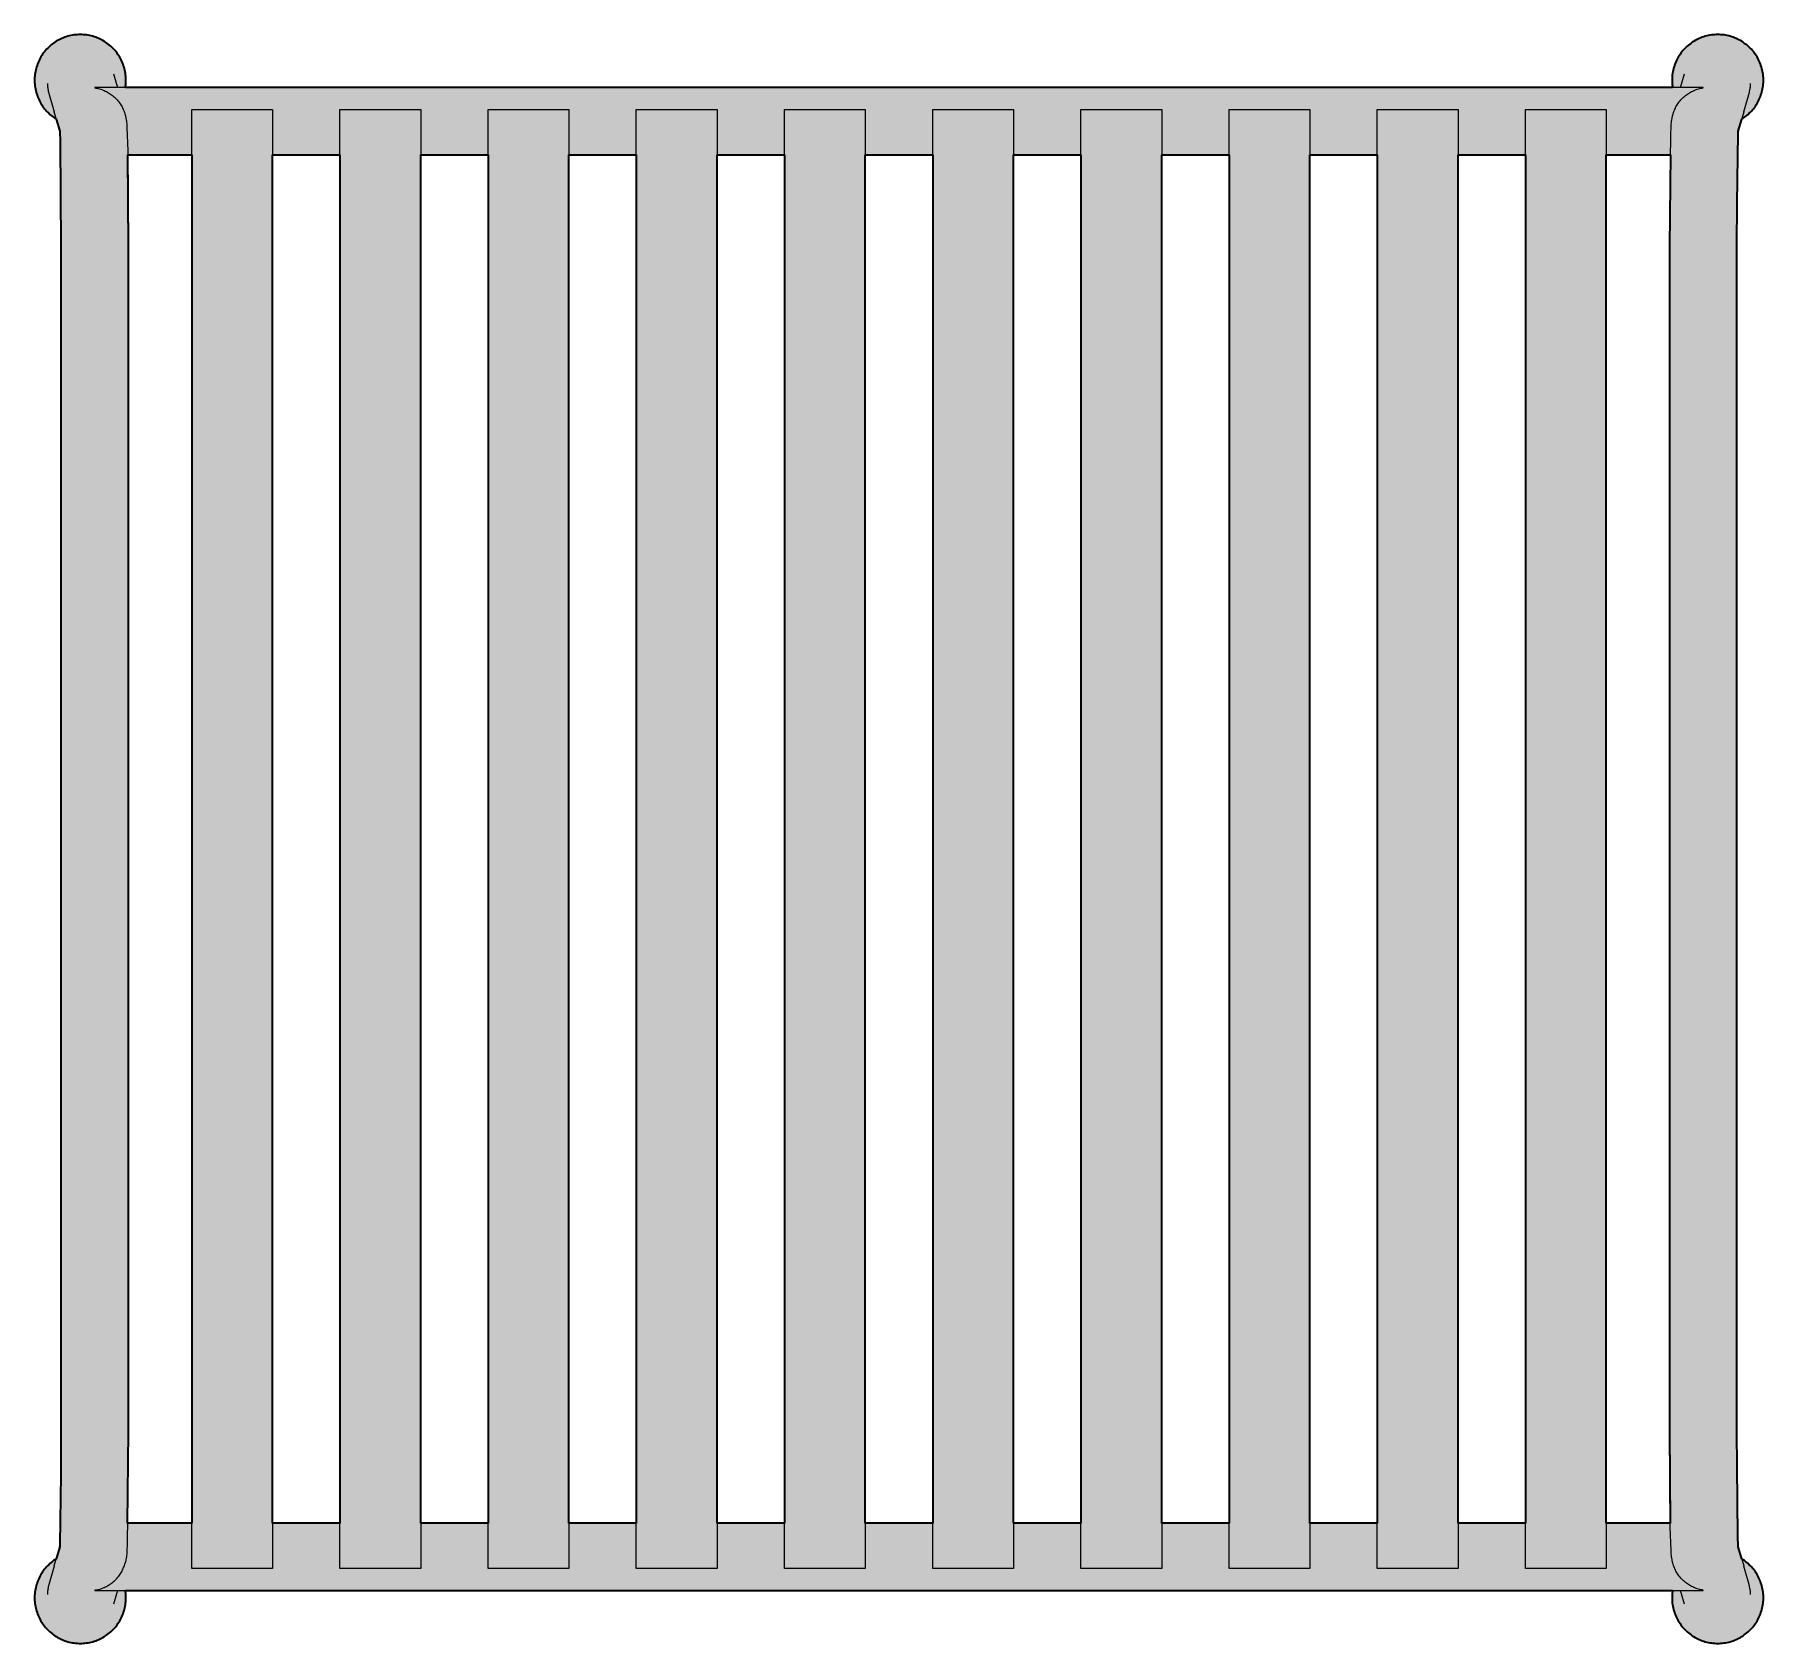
# Model space of a CAD drawing. Header units: millimetres. Extents: x 0 to 1587, y -805 to 373.
# Drawn here: x 59 to 701, y -805 to -208 of the extents above; entities that cross this region are included whole.
import ezdxf

# ---------------------------------------------------------------- set-up
doc = ezdxf.new("R2010")
doc.units = ezdxf.units.MM
doc.layers.add('Blocks', color=7, linetype='Continuous')
doc.layers.add('Blocks$Fill', color=7, linetype='Continuous', true_color=0xffffff)
doc.layers.add('Blocks$Inner', color=7, linetype='Continuous', lineweight=25, true_color=0x007f00)
doc.layers.add('Blocks$Outline', color=7, linetype='Continuous', lineweight=35, true_color=0xff3f3f)

# ---------------------------------------------------------------- blocks, each defined once
blk = doc.blocks.new('Palissade Ottoman Top')
at = {"layer": 'Blocks$Fill'}
h = blk.add_hatch(color=256, dxfattribs=at)
h.paths.add_polyline_path([(23.89, 278.89), (24.04, 280.06), (24.08, 280.64), (24.11, 281.23), (24.11, 281.82), (24.1, 282.41), (24.06, 282.99), (24, 283.58), (23.93, 284.16), (23.83, 284.74), (23.71, 285.32), (23.57, 285.89), (23.42, 286.45), (23.24, 287.02), (23.04, 287.57), (22.83, 288.12), (22.59, 288.66), (22.34, 289.19), (22.07, 289.71), (21.78, 290.22), (21.48, 290.72), (21.15, 291.21), (20.81, 291.69), (20.45, 292.16), (20.08, 292.61), (19.69, 293.06), (19.29, 293.48), (18.87, 293.9), (18.44, 294.29), (17.99, 294.68), (17.53, 295.04), (17.06, 295.4), (16.58, 295.73), (16.09, 296.05), (15.58, 296.35), (15.07, 296.63), (14.54, 296.9), (14.01, 297.14), (13.46, 297.37), (12.91, 297.58), (12.36, 297.77), (11.8, 297.94), (11.23, 298.09), (10.65, 298.22), (10.08, 298.33), (9.5, 298.42), (8.91, 298.49), (8.33, 298.54), (7.74, 298.57), (7.15, 298.58), (6.57, 298.57), (5.98, 298.54), (5.4, 298.49), (4.82, 298.42), (4.24, 298.33), (3.67, 298.22), (3.09, 298.09), (2.53, 297.94), (1.97, 297.77), (1.41, 297.58), (0.87, 297.38), (0.33, 297.15), (-0.2, 296.91), (-0.73, 296.64), (-1.24, 296.36), (-1.74, 296.07), (-2.24, 295.75), (-2.72, 295.42), (-3.19, 295.07), (-3.65, 294.71), (-4.09, 294.33), (-4.52, 293.93), (-4.94, 293.52), (-5.34, 293.1), (-5.73, 292.66), (-6.11, 292.21), (-6.46, 291.74), (-6.8, 291.27), (-7.13, 290.78), (-7.43, 290.28), (-7.72, 289.78), (-8, 289.26), (-8.25, 288.73), (-8.49, 288.19), (-8.7, 287.65), (-8.9, 287.1), (-9.08, 286.54), (-9.24, 285.98), (-9.38, 285.41), (-9.5, 284.84), (-9.6, 284.26), (-9.68, 283.68), (-9.74, 283.1), (-9.78, 282.52), (-9.8, 281.93), (-9.8, 281.35), (-9.78, 280.76), (-9.74, 280.18), (-9.68, 279.6), (-9.6, 279.02), (-9.5, 278.44), (-9.38, 277.87), (-9.24, 277.3), (-9.08, 276.74), (-8.9, 276.18), (-8.71, 275.63), (-8.49, 275.09), (-8.25, 274.55), (-8, 274.02), (-7.73, 273.51), (-7.44, 273), (-7.13, 272.5), (-6.81, 272.01), (-6.47, 271.54), (-6.11, 271.07), (-5.74, 270.62), (-5.35, 270.18), (-4.95, 269.76), (-4.53, 269.35), (-4.1, 268.95), (-3.65, 268.57), (-3.2, 268.21), (-2.73, 267.86), (-2.24, 267.53), (-1.75, 267.21), (-0.47, 262.69), (-0.33, 258.83), (0, -220.07), (-0.42, -261.68), (-0.47, -262.71), (-1.75, -267.21), (-2.73, -267.86), (-3.2, -268.21), (-3.65, -268.57), (-4.1, -268.95), (-4.53, -269.35), (-4.95, -269.76), (-5.35, -270.18), (-5.74, -270.62), (-6.11, -271.07), (-6.47, -271.54), (-6.81, -272.01), (-7.13, -272.5), (-7.44, -273), (-7.73, -273.51), (-8, -274.02), (-8.25, -274.55), (-8.49, -275.09), (-8.71, -275.63), (-8.9, -276.18), (-9.08, -276.74), (-9.24, -277.3), (-9.38, -277.87), (-9.5, -278.44), (-9.6, -279.02), (-9.68, -279.6), (-9.74, -280.18), (-9.78, -280.76), (-9.8, -281.35), (-9.8, -281.93), (-9.78, -282.52), (-9.74, -283.1), (-9.68, -283.68), (-9.6, -284.26), (-9.5, -284.84), (-9.38, -285.41), (-9.24, -285.98), (-9.08, -286.54), (-8.9, -287.1), (-8.7, -287.65), (-8.49, -288.19), (-8.25, -288.73), (-8, -289.26), (-7.72, -289.78), (-7.43, -290.28), (-7.13, -290.78), (-6.8, -291.27), (-6.46, -291.74), (-6.11, -292.21), (-5.73, -292.66), (-5.34, -293.1), (-4.94, -293.52), (-4.52, -293.93), (-4.09, -294.33), (-3.65, -294.71), (-3.19, -295.07), (-2.72, -295.42), (-2.24, -295.75), (-1.74, -296.07), (-1.24, -296.36), (-0.73, -296.64), (-0.2, -296.91), (0.33, -297.15), (0.87, -297.38), (1.41, -297.58), (1.97, -297.77), (2.53, -297.94), (3.09, -298.09), (3.67, -298.22), (4.24, -298.33), (4.82, -298.42), (5.4, -298.49), (5.98, -298.54), (6.57, -298.57), (7.15, -298.58), (7.74, -298.57), (8.33, -298.54), (8.91, -298.49), (9.5, -298.42), (10.08, -298.33), (10.65, -298.22), (11.23, -298.09), (11.8, -297.94), (12.36, -297.77), (12.91, -297.58), (13.46, -297.37), (14.01, -297.14), (14.54, -296.9), (15.07, -296.63), (15.58, -296.35), (16.09, -296.05), (16.58, -295.73), (17.06, -295.4), (17.53, -295.04), (17.99, -294.68), (18.44, -294.29), (18.87, -293.9), (19.29, -293.48), (19.69, -293.06), (20.08, -292.61), (20.45, -292.16), (20.81, -291.69), (21.15, -291.21), (21.48, -290.72), (21.78, -290.22), (22.07, -289.71), (22.34, -289.19), (22.59, -288.66), (22.83, -288.12), (23.04, -287.57), (23.24, -287.02), (23.42, -286.45), (23.57, -285.89), (23.71, -285.32), (23.83, -284.74), (23.93, -284.16), (24, -283.58), (24.06, -282.99), (24.1, -282.41), (24.11, -281.82), (24.11, -281.23), (24.08, -280.64), (24.04, -280.06), (23.97, -279.47), (23.89, -278.89), (598.11, -278.89), (597.96, -280.06), (597.92, -280.64), (597.89, -281.23), (597.89, -281.82), (597.9, -282.41), (597.94, -282.99), (598, -283.58), (598.07, -284.16), (598.17, -284.74), (598.29, -285.32), (598.43, -285.89), (598.58, -286.45), (598.76, -287.02), (598.96, -287.57), (599.17, -288.12), (599.41, -288.66), (599.66, -289.19), (599.93, -289.71), (600.22, -290.22), (600.52, -290.72), (600.85, -291.21), (601.19, -291.69), (601.55, -292.16), (601.92, -292.61), (602.31, -293.06), (602.71, -293.48), (603.13, -293.9), (603.56, -294.29), (604.01, -294.68), (604.47, -295.04), (604.94, -295.4), (605.42, -295.73), (605.91, -296.05), (606.42, -296.35), (606.93, -296.63), (607.46, -296.9), (607.99, -297.14), (608.54, -297.37), (609.09, -297.58), (609.64, -297.77), (610.2, -297.94), (610.77, -298.09), (611.35, -298.22), (611.92, -298.33), (612.5, -298.42), (613.09, -298.49), (613.67, -298.54), (614.26, -298.57), (614.85, -298.58), (615.43, -298.57), (616.02, -298.54), (616.6, -298.49), (617.18, -298.42), (617.76, -298.33), (618.33, -298.22), (618.91, -298.09), (619.47, -297.94), (620.03, -297.77), (620.59, -297.58), (621.13, -297.38), (621.67, -297.15), (622.2, -296.91), (622.73, -296.64), (623.24, -296.36), (623.74, -296.07), (624.24, -295.75), (624.72, -295.42), (625.19, -295.07), (625.65, -294.71), (626.09, -294.33), (626.52, -293.93), (626.94, -293.52), (627.34, -293.1), (627.73, -292.66), (628.11, -292.21), (628.46, -291.74), (628.8, -291.27), (629.13, -290.78), (629.43, -290.28), (629.72, -289.78), (630, -289.26), (630.25, -288.73), (630.49, -288.19), (630.7, -287.65), (630.9, -287.1), (631.08, -286.54), (631.24, -285.98), (631.38, -285.41), (631.5, -284.84), (631.6, -284.26), (631.68, -283.68), (631.74, -283.1), (631.78, -282.52), (631.8, -281.93), (631.8, -281.35), (631.78, -280.76), (631.74, -280.18), (631.68, -279.6), (631.6, -279.02), (631.5, -278.44), (631.38, -277.87), (631.24, -277.3), (631.08, -276.74), (630.9, -276.18), (630.71, -275.63), (630.49, -275.09), (630.25, -274.55), (630, -274.02), (629.73, -273.51), (629.44, -273), (629.13, -272.5), (628.81, -272.01), (628.47, -271.54), (628.11, -271.07), (627.74, -270.62), (627.35, -270.18), (626.95, -269.76), (626.53, -269.35), (626.1, -268.95), (625.65, -268.57), (625.2, -268.21), (624.73, -267.86), (624.24, -267.53), (623.75, -267.21), (622.47, -262.69), (622.33, -258.83), (622, 220.07), (622.42, 261.68), (622.47, 262.71), (623.75, 267.21), (624.73, 267.86), (625.2, 268.21), (625.65, 268.57), (626.1, 268.95), (626.53, 269.35), (626.95, 269.76), (627.35, 270.18), (627.74, 270.62), (628.11, 271.07), (628.47, 271.54), (628.81, 272.01), (629.13, 272.5), (629.44, 273), (629.73, 273.51), (630, 274.02), (630.25, 274.55), (630.49, 275.09), (630.71, 275.63), (630.9, 276.18), (631.08, 276.74), (631.24, 277.3), (631.38, 277.87), (631.5, 278.44), (631.6, 279.02), (631.68, 279.6), (631.74, 280.18), (631.78, 280.76), (631.8, 281.35), (631.8, 281.93), (631.78, 282.52), (631.74, 283.1), (631.68, 283.68), (631.6, 284.26), (631.5, 284.84), (631.38, 285.41), (631.24, 285.98), (631.08, 286.54), (630.9, 287.1), (630.7, 287.65), (630.49, 288.19), (630.25, 288.73), (630, 289.26), (629.72, 289.78), (629.43, 290.28), (629.13, 290.78), (628.8, 291.27), (628.46, 291.74), (628.11, 292.21), (627.73, 292.66), (627.34, 293.1), (626.94, 293.52), (626.52, 293.93), (626.09, 294.33), (625.65, 294.71), (625.19, 295.07), (624.72, 295.42), (624.24, 295.75), (623.74, 296.07), (623.24, 296.36), (622.73, 296.64), (622.2, 296.91), (621.67, 297.15), (621.13, 297.38), (620.59, 297.58), (620.03, 297.77), (619.47, 297.94), (618.91, 298.09), (618.33, 298.22), (617.76, 298.33), (617.18, 298.42), (616.6, 298.49), (616.02, 298.54), (615.43, 298.57), (614.85, 298.58), (614.26, 298.57), (613.67, 298.54), (613.09, 298.49), (612.5, 298.42), (611.92, 298.33), (611.35, 298.22), (610.77, 298.09), (610.2, 297.94), (609.64, 297.77), (609.09, 297.58), (608.54, 297.37), (607.99, 297.14), (607.46, 296.9), (606.93, 296.63), (606.42, 296.35), (605.91, 296.05), (605.42, 295.73), (604.94, 295.4), (604.47, 295.04), (604.01, 294.68), (603.56, 294.29), (603.13, 293.9), (602.71, 293.48), (602.31, 293.06), (601.92, 292.61), (601.55, 292.16), (601.19, 291.69), (600.85, 291.21), (600.52, 290.72), (600.22, 290.22), (599.93, 289.71), (599.66, 289.19), (599.41, 288.66), (599.17, 288.12), (598.96, 287.57), (598.76, 287.02), (598.58, 286.45), (598.43, 285.89), (598.29, 285.32), (598.17, 284.74), (598.07, 284.16), (598, 283.58), (597.94, 282.99), (597.9, 282.41), (597.89, 281.82), (597.89, 281.23), (597.92, 280.64), (597.96, 280.06), (598.03, 279.47), (598.11, 278.89)], flags=0)
h.paths.add_polyline_path([(597.33, 253.89), (597.24, -253.89), (573.5, -253.89), (573.5, 253.89)], flags=0)
h.paths.add_polyline_path([(543.5, 253.89), (543.5, -253.89), (518.5, -253.89), (518.5, 253.89)], flags=0)
h.paths.add_polyline_path([(463.5, -253.89), (463.5, 253.89), (488.5, 253.89), (488.5, -253.89)], flags=0)
h.paths.add_polyline_path([(433.5, 253.89), (433.5, -253.89), (408.5, -253.89), (408.5, 253.89)], flags=0)
h.paths.add_polyline_path([(378.5, 253.89), (378.5, -253.89), (353.5, -253.89), (353.5, 253.89)], flags=0)
h.paths.add_polyline_path([(323.5, -253.89), (298.5, -253.89), (298.5, -220.07), (298.5, 253.89), (323.5, 253.89)], flags=0)
h.paths.add_polyline_path([(268.5, -253.89), (243.5, -253.89), (243.5, -220.07), (243.5, 253.89), (268.5, 253.89)], flags=0)
h.paths.add_polyline_path([(213.5, 253.89), (213.5, -253.89), (188.5, -253.89), (188.5, -220.07), (188.5, 253.89)], flags=0)
h.paths.add_polyline_path([(158.5, -253.89), (133.5, -253.89), (133.5, -220.07), (133.5, 253.89), (158.5, 253.89)], flags=0)
h.paths.add_polyline_path([(78.5, -220.07), (78.5, 253.89), (103.5, 253.89), (103.5, -253.89), (78.5, -253.89)], flags=0)
h.paths.add_polyline_path([(24.67, -253.89), (24.76, 253.89), (48.5, 253.89), (48.5, -253.89)], flags=0)
at = {"layer": 'Blocks$Inner'}
for p, q in [((19.46, 284.05), (20.92, 278.89)), ((601.08, 278.89), (602.54, 284.05)), ((-0.47, 262.68), (-2.5, 269.84)), ((624.5, 269.84), (622.47, 262.68)), ((24.76, 253.89), (48.5, 253.89)), ((78.5, 253.89), (103.5, 253.89)), ((133.5, 253.89), (158.5, 253.89)), ((188.5, 253.89), (213.5, 253.89)), ((243.5, 253.89), (268.5, 253.89)), ((298.5, 253.89), (323.5, 253.89)), ((353.5, 253.89), (378.5, 253.89)), ((408.5, 253.89), (433.5, 253.89)), ((463.5, 253.89), (488.5, 253.89)), ((518.5, 253.89), (543.5, 253.89)), ((573.5, 253.89), (597.33, 253.89)), ((24.67, -253.89), (48.5, -253.89)), ((78.5, -253.89), (103.5, -253.89)), ((133.5, -253.89), (158.5, -253.89)), ((188.5, -253.89), (213.5, -253.89)), ((243.5, -253.89), (268.5, -253.89)), ((298.5, -253.89), (323.5, -253.89)), ((353.5, -253.89), (378.5, -253.89)), ((408.5, -253.89), (433.5, -253.89)), ((463.5, -253.89), (488.5, -253.89)), ((518.5, -253.89), (543.5, -253.89)), ((573.5, -253.89), (597.24, -253.89)), ((-2.5, -269.84), (-0.47, -262.68)), ((622.47, -262.68), (624.5, -269.84)), ((20.92, -278.89), (19.46, -284.05)), ((602.54, -284.05), (601.08, -278.89))]:
    blk.add_line(p, q, dxfattribs=at)
for points in [[(23.89, 278.89), (23.97, 279.47), (24.04, 280.06), (24.08, 280.64), (24.11, 281.23), (24.11, 281.82), (24.1, 282.41), (24.06, 282.99), (24, 283.58), (23.93, 284.16), (23.83, 284.74), (23.71, 285.32), (23.57, 285.89), (23.42, 286.45), (23.24, 287.02), (23.04, 287.57), (22.83, 288.12), (22.59, 288.66), (22.34, 289.19), (22.07, 289.71), (21.78, 290.22), (21.48, 290.72), (21.15, 291.21), (20.81, 291.69), (20.45, 292.16), (20.08, 292.61), (19.69, 293.06), (19.29, 293.48), (18.87, 293.9), (18.44, 294.29), (17.99, 294.68), (17.53, 295.04), (17.06, 295.4), (16.58, 295.73), (16.09, 296.05), (15.58, 296.35), (15.07, 296.63), (14.54, 296.9), (14.01, 297.14), (13.46, 297.37), (12.91, 297.58), (12.36, 297.77), (11.8, 297.94), (11.23, 298.09), (10.65, 298.22), (10.08, 298.33), (9.5, 298.42), (8.91, 298.49), (8.33, 298.54), (7.74, 298.57), (7.15, 298.58), (6.57, 298.57), (5.98, 298.54), (5.4, 298.49), (4.82, 298.42), (4.24, 298.33), (3.67, 298.22), (3.09, 298.09), (2.53, 297.94), (1.97, 297.77), (1.41, 297.58), (0.87, 297.38), (0.33, 297.15), (-0.2, 296.91), (-0.73, 296.64), (-1.24, 296.36), (-1.74, 296.07), (-2.24, 295.75), (-2.72, 295.42), (-3.19, 295.07), (-3.65, 294.71), (-4.09, 294.33), (-4.52, 293.93), (-4.94, 293.52), (-5.34, 293.1), (-5.73, 292.66), (-6.11, 292.21), (-6.46, 291.74), (-6.8, 291.27), (-7.13, 290.78), (-7.43, 290.28), (-7.72, 289.78), (-8, 289.26), (-8.25, 288.73), (-8.49, 288.19), (-8.7, 287.65), (-8.9, 287.1), (-9.08, 286.54), (-9.24, 285.98), (-9.38, 285.41), (-9.5, 284.84), (-9.6, 284.26), (-9.68, 283.68), (-9.74, 283.1), (-9.78, 282.52), (-9.8, 281.93), (-9.8, 281.35), (-9.78, 280.76), (-9.74, 280.18), (-9.68, 279.6), (-9.6, 279.02), (-9.5, 278.44), (-9.38, 277.87), (-9.24, 277.3), (-9.08, 276.74), (-8.9, 276.18), (-8.71, 275.63), (-8.49, 275.09), (-8.25, 274.55), (-8, 274.02), (-7.73, 273.51), (-7.44, 273), (-7.13, 272.5), (-6.81, 272.01), (-6.47, 271.54), (-6.11, 271.07), (-5.74, 270.62), (-5.35, 270.18), (-4.95, 269.76), (-4.53, 269.35), (-4.1, 268.95), (-3.65, 268.57), (-3.2, 268.21), (-2.73, 267.86), (-2.24, 267.53), (-1.75, 267.21)], [(623.75, 267.21), (624.24, 267.53), (624.73, 267.86), (625.2, 268.21), (625.65, 268.57), (626.1, 268.95), (626.53, 269.35), (626.95, 269.76), (627.35, 270.18), (627.74, 270.62), (628.11, 271.07), (628.47, 271.54), (628.81, 272.01), (629.13, 272.5), (629.44, 273), (629.73, 273.51), (630, 274.02), (630.25, 274.55), (630.49, 275.09), (630.71, 275.63), (630.9, 276.18), (631.08, 276.74), (631.24, 277.3), (631.38, 277.87), (631.5, 278.44), (631.6, 279.02), (631.68, 279.6), (631.74, 280.18), (631.78, 280.76), (631.8, 281.35), (631.8, 281.93), (631.78, 282.52), (631.74, 283.1), (631.68, 283.68), (631.6, 284.26), (631.5, 284.84), (631.38, 285.41), (631.24, 285.98), (631.08, 286.54), (630.9, 287.1), (630.7, 287.65), (630.49, 288.19), (630.25, 288.73), (630, 289.26), (629.72, 289.78), (629.43, 290.28), (629.13, 290.78), (628.8, 291.27), (628.46, 291.74), (628.11, 292.21), (627.73, 292.66), (627.34, 293.1), (626.94, 293.52), (626.52, 293.93), (626.09, 294.33), (625.65, 294.71), (625.19, 295.07), (624.72, 295.42), (624.24, 295.75), (623.74, 296.07), (623.24, 296.36), (622.73, 296.64), (622.2, 296.91), (621.67, 297.15), (621.13, 297.38), (620.59, 297.58), (620.03, 297.77), (619.47, 297.94), (618.91, 298.09), (618.33, 298.22), (617.76, 298.33), (617.18, 298.42), (616.6, 298.49), (616.02, 298.54), (615.43, 298.57), (614.85, 298.58), (614.26, 298.57), (613.67, 298.54), (613.09, 298.49), (612.5, 298.42), (611.92, 298.33), (611.35, 298.22), (610.77, 298.09), (610.2, 297.94), (609.64, 297.77), (609.09, 297.58), (608.54, 297.37), (607.99, 297.14), (607.46, 296.9), (606.93, 296.63), (606.42, 296.35), (605.91, 296.05), (605.42, 295.73), (604.94, 295.4), (604.47, 295.04), (604.01, 294.68), (603.56, 294.29), (603.13, 293.9), (602.71, 293.48), (602.31, 293.06), (601.92, 292.61), (601.55, 292.16), (601.19, 291.69), (600.85, 291.21), (600.52, 290.72), (600.22, 290.22), (599.93, 289.71), (599.66, 289.19), (599.41, 288.66), (599.17, 288.12), (598.96, 287.57), (598.76, 287.02), (598.58, 286.45), (598.43, 285.89), (598.29, 285.32), (598.17, 284.74), (598.07, 284.16), (598, 283.58), (597.94, 282.99), (597.9, 282.41), (597.89, 281.82), (597.89, 281.23), (597.92, 280.64), (597.96, 280.06), (598.03, 279.47), (598.11, 278.89)], [(-5.06, 280.41), (-5.05, 280.01), (-5.02, 279.61), (-4.98, 279.21), (-4.93, 278.81), (-4.87, 278.41), (-4.79, 278.02), (-4.7, 277.62), (-4.59, 277.24), (-2.51, 269.9)], [(598.12, 268.47), (598.32, 269.16), (598.45, 269.6), (598.61, 270.03), (598.77, 270.46), (598.95, 270.88), (599.14, 271.3), (599.35, 271.71), (599.57, 272.11), (599.81, 272.5), (600.06, 272.89), (600.32, 273.27), (600.59, 273.64), (600.88, 273.99), (601.18, 274.34), (601.49, 274.68), (601.81, 275.01), (602.14, 275.32), (602.48, 275.63), (602.84, 275.92), (603.2, 276.2), (603.57, 276.47), (603.95, 276.73), (604.34, 276.97), (604.74, 277.2), (605.14, 277.42), (605.55, 277.62), (605.97, 277.81), (606.4, 277.98), (606.83, 278.14), (607.26, 278.28), (607.7, 278.41), (608.15, 278.53), (608.6, 278.63), (609.05, 278.71), (609.5, 278.78), (609.5, 278.89), (12.5, 278.89), (12.5, 278.78), (12.95, 278.71), (13.4, 278.63), (13.85, 278.53), (14.3, 278.41), (14.74, 278.28), (15.17, 278.14), (15.6, 277.98), (16.03, 277.81), (16.45, 277.62), (16.86, 277.42), (17.26, 277.2), (17.66, 276.97), (18.05, 276.73), (18.43, 276.47), (18.8, 276.2), (19.16, 275.92), (19.52, 275.63), (19.86, 275.32), (20.19, 275.01), (20.51, 274.68), (20.82, 274.34), (21.12, 273.99), (21.41, 273.64), (21.68, 273.27), (21.94, 272.89), (22.19, 272.5), (22.43, 272.11), (22.65, 271.71), (22.86, 271.3), (23.05, 270.88), (23.23, 270.46), (23.39, 270.03), (23.55, 269.6), (23.68, 269.16), (23.88, 268.47)], [(624.51, 269.9), (626.59, 277.24), (626.7, 277.62), (626.79, 278.02), (626.87, 278.41), (626.93, 278.81), (626.98, 279.21), (627.02, 279.61), (627.05, 280.01), (627.06, 280.41)], [(-0.51, -263.35), (-0.5, -263.26), (-0.42, -261.68), (-0.04, -235.95), (0, -220.07), (0, 220.07), (-0.33, 258.83), (-0.47, 262.63), (-0.51, 263.33), (-0.51, 263.34), (-0.51, 263.35)], [(23.89, 268.42), (23.96, 268.18), (24.02, 267.95), (24.07, 267.71), (24.12, 267.47), (24.21, 266.99), (24.29, 266.51), (24.35, 265.99), (24.4, 265.44), (24.49, 264.05), (24.75, 255.37), (25, 220.07), (25, -220.07), (24.59, -261.88), (24.49, -264.05), (24.4, -265.44), (24.35, -265.99), (24.29, -266.51), (24.21, -266.99), (24.12, -267.47), (24.07, -267.71), (24.02, -267.95), (23.96, -268.18), (23.89, -268.42)], [(598.11, -268.42), (598.04, -268.18), (597.98, -267.95), (597.93, -267.71), (597.88, -267.47), (597.79, -266.99), (597.71, -266.51), (597.65, -265.99), (597.6, -265.44), (597.51, -264.05), (597.25, -255.37), (597, -220.07), (597, 220.07), (597.41, 261.88), (597.51, 264.05), (597.6, 265.44), (597.65, 265.99), (597.71, 266.51), (597.79, 266.99), (597.88, 267.47), (597.93, 267.71), (597.98, 267.95), (598.04, 268.18), (598.11, 268.42)], [(622.51, 263.35), (622.5, 263.26), (622.42, 261.68), (622.04, 235.95), (622, 220.07), (622, -220.07), (622.33, -258.83), (622.47, -262.63), (622.51, -263.33), (622.51, -263.34), (622.51, -263.35)], [(-1.75, -267.21), (-2.24, -267.53), (-2.73, -267.86), (-3.2, -268.21), (-3.65, -268.57), (-4.1, -268.95), (-4.53, -269.35), (-4.95, -269.76), (-5.35, -270.18), (-5.74, -270.62), (-6.11, -271.07), (-6.47, -271.54), (-6.81, -272.01), (-7.13, -272.5), (-7.44, -273), (-7.73, -273.51), (-8, -274.02), (-8.25, -274.55), (-8.49, -275.09), (-8.71, -275.63), (-8.9, -276.18), (-9.08, -276.74), (-9.24, -277.3), (-9.38, -277.87), (-9.5, -278.44), (-9.6, -279.02), (-9.68, -279.6), (-9.74, -280.18), (-9.78, -280.76), (-9.8, -281.35), (-9.8, -281.93), (-9.78, -282.52), (-9.74, -283.1), (-9.68, -283.68), (-9.6, -284.26), (-9.5, -284.84), (-9.38, -285.41), (-9.24, -285.98), (-9.08, -286.54), (-8.9, -287.1), (-8.7, -287.65), (-8.49, -288.19), (-8.25, -288.73), (-8, -289.26), (-7.72, -289.78), (-7.43, -290.28), (-7.13, -290.78), (-6.8, -291.27), (-6.46, -291.74), (-6.11, -292.21), (-5.73, -292.66), (-5.34, -293.1), (-4.94, -293.52), (-4.52, -293.93), (-4.09, -294.33), (-3.65, -294.71), (-3.19, -295.07), (-2.72, -295.42), (-2.24, -295.75), (-1.74, -296.07), (-1.24, -296.36), (-0.73, -296.64), (-0.2, -296.91), (0.33, -297.15), (0.87, -297.38), (1.41, -297.58), (1.97, -297.77), (2.53, -297.94), (3.09, -298.09), (3.67, -298.22), (4.24, -298.33), (4.82, -298.42), (5.4, -298.49), (5.98, -298.54), (6.57, -298.57), (7.15, -298.58), (7.74, -298.57), (8.33, -298.54), (8.91, -298.49), (9.5, -298.42), (10.08, -298.33), (10.65, -298.22), (11.23, -298.09), (11.8, -297.94), (12.36, -297.77), (12.91, -297.58), (13.46, -297.37), (14.01, -297.14), (14.54, -296.9), (15.07, -296.63), (15.58, -296.35), (16.09, -296.05), (16.58, -295.73), (17.06, -295.4), (17.53, -295.04), (17.99, -294.68), (18.44, -294.29), (18.87, -293.9), (19.29, -293.48), (19.69, -293.06), (20.08, -292.61), (20.45, -292.16), (20.81, -291.69), (21.15, -291.21), (21.48, -290.72), (21.78, -290.22), (22.07, -289.71), (22.34, -289.19), (22.59, -288.66), (22.83, -288.12), (23.04, -287.57), (23.24, -287.02), (23.42, -286.45), (23.57, -285.89), (23.71, -285.32), (23.83, -284.74), (23.93, -284.16), (24, -283.58), (24.06, -282.99), (24.1, -282.41), (24.11, -281.82), (24.11, -281.23), (24.08, -280.64), (24.04, -280.06), (23.97, -279.47), (23.89, -278.89)], [(12.5, -278.79), (12.5, -278.89), (609.5, -278.89), (609.5, -278.78), (609.05, -278.71), (608.6, -278.63), (608.15, -278.53), (607.7, -278.41), (607.26, -278.28), (606.83, -278.14), (606.4, -277.98), (605.97, -277.81), (605.55, -277.62), (605.14, -277.42), (604.74, -277.2), (604.34, -276.97), (603.95, -276.73), (603.57, -276.47), (603.2, -276.2), (602.84, -275.92), (602.48, -275.63), (602.14, -275.33), (601.81, -275.01), (601.49, -274.68), (601.18, -274.34), (600.88, -273.99), (600.59, -273.64), (600.32, -273.27), (600.06, -272.89), (599.81, -272.5), (599.57, -272.11), (599.35, -271.71), (599.14, -271.3), (598.95, -270.88), (598.77, -270.46), (598.61, -270.03), (598.45, -269.6), (598.32, -269.16), (598.12, -268.47)], [(12.5, -278.78), (12.95, -278.71), (13.4, -278.63), (13.85, -278.53), (14.3, -278.41), (14.74, -278.28), (15.17, -278.14), (15.6, -277.98), (16.03, -277.81), (16.45, -277.62), (16.86, -277.42), (17.26, -277.2), (17.66, -276.97), (18.05, -276.73), (18.43, -276.47), (18.8, -276.2), (19.16, -275.92), (19.52, -275.63), (19.86, -275.33), (20.19, -275.01), (20.51, -274.68), (20.82, -274.34), (21.12, -273.99), (21.41, -273.64), (21.68, -273.27), (21.94, -272.89), (22.19, -272.5), (22.43, -272.11), (22.65, -271.71), (22.86, -271.3), (23.05, -270.88), (23.23, -270.46), (23.39, -270.03), (23.55, -269.6), (23.68, -269.16), (23.88, -268.47)], [(598.11, -278.89), (598.03, -279.47), (597.96, -280.06), (597.92, -280.64), (597.89, -281.23), (597.89, -281.82), (597.9, -282.41), (597.94, -282.99), (598, -283.58), (598.07, -284.16), (598.17, -284.74), (598.29, -285.32), (598.43, -285.89), (598.58, -286.45), (598.76, -287.02), (598.96, -287.57), (599.17, -288.12), (599.41, -288.66), (599.66, -289.19), (599.93, -289.71), (600.22, -290.22), (600.52, -290.72), (600.85, -291.21), (601.19, -291.69), (601.55, -292.16), (601.92, -292.61), (602.31, -293.06), (602.71, -293.48), (603.13, -293.9), (603.56, -294.29), (604.01, -294.68), (604.47, -295.04), (604.94, -295.4), (605.42, -295.73), (605.91, -296.05), (606.42, -296.35), (606.93, -296.63), (607.46, -296.9), (607.99, -297.14), (608.54, -297.37), (609.09, -297.58), (609.64, -297.77), (610.2, -297.94), (610.77, -298.09), (611.35, -298.22), (611.92, -298.33), (612.5, -298.42), (613.09, -298.49), (613.67, -298.54), (614.26, -298.57), (614.85, -298.58), (615.43, -298.57), (616.02, -298.54), (616.6, -298.49), (617.18, -298.42), (617.76, -298.33), (618.33, -298.22), (618.91, -298.09), (619.47, -297.94), (620.03, -297.77), (620.59, -297.58), (621.13, -297.38), (621.67, -297.15), (622.2, -296.91), (622.73, -296.64), (623.24, -296.36), (623.74, -296.07), (624.24, -295.75), (624.72, -295.42), (625.19, -295.07), (625.65, -294.71), (626.09, -294.33), (626.52, -293.93), (626.94, -293.52), (627.34, -293.1), (627.73, -292.66), (628.11, -292.21), (628.46, -291.74), (628.8, -291.27), (629.13, -290.78), (629.43, -290.28), (629.72, -289.78), (630, -289.26), (630.25, -288.73), (630.49, -288.19), (630.7, -287.65), (630.9, -287.1), (631.08, -286.54), (631.24, -285.98), (631.38, -285.41), (631.5, -284.84), (631.6, -284.26), (631.68, -283.68), (631.74, -283.1), (631.78, -282.52), (631.8, -281.93), (631.8, -281.35), (631.78, -280.76), (631.74, -280.18), (631.68, -279.6), (631.6, -279.02), (631.5, -278.44), (631.38, -277.87), (631.24, -277.3), (631.08, -276.74), (630.9, -276.18), (630.71, -275.63), (630.49, -275.09), (630.25, -274.55), (630, -274.02), (629.73, -273.51), (629.44, -273), (629.13, -272.5), (628.81, -272.01), (628.47, -271.54), (628.11, -271.07), (627.74, -270.62), (627.35, -270.18), (626.95, -269.76), (626.53, -269.35), (626.1, -268.95), (625.65, -268.57), (625.2, -268.21), (624.73, -267.86), (624.24, -267.53), (623.75, -267.21)], [(-2.51, -269.9), (-4.59, -277.24), (-4.7, -277.62), (-4.79, -278.02), (-4.87, -278.41), (-4.93, -278.81), (-4.98, -279.21), (-5.02, -279.61), (-5.05, -280.01), (-5.06, -280.41)], [(627.06, -280.41), (627.05, -280.01), (627.02, -279.61), (626.98, -279.21), (626.93, -278.81), (626.87, -278.41), (626.79, -278.02), (626.7, -277.62), (626.59, -277.24), (624.51, -269.9)]]:
    blk.add_lwpolyline(points, dxfattribs=at)
for points in [[(78.5, -220.07), (78.5, -270), (78.5, -270.79), (48.5, -270.79), (48.5, -270), (48.5, -220.07), (48.5, 220.07), (48.5, 270), (48.5, 270.79), (78.5, 270.79), (78.5, 270), (78.5, 220.07)], [(133.5, -220.07), (133.5, -270), (133.5, -270.79), (103.5, -270.79), (103.5, -270), (103.5, -220.07), (103.5, 220.07), (103.5, 270), (103.5, 270.79), (133.5, 270.79), (133.5, 270), (133.5, 220.07)], [(188.5, -220.07), (188.5, -270), (188.5, -270.79), (158.5, -270.79), (158.5, -270), (158.5, -220.07), (158.5, 220.07), (158.5, 270), (158.5, 270.79), (188.5, 270.79), (188.5, 270), (188.5, 220.07)], [(243.5, -220.07), (243.5, -270), (243.5, -270.79), (213.5, -270.79), (213.5, -270), (213.5, -220.07), (213.5, 220.07), (213.5, 270), (213.5, 270.79), (243.5, 270.79), (243.5, 270), (243.5, 220.07)], [(298.5, -220.07), (298.5, -270), (298.5, -270.79), (268.5, -270.79), (268.5, -270), (268.5, -220.07), (268.5, 220.07), (268.5, 270), (268.5, 270.79), (298.5, 270.79), (298.5, 270), (298.5, 220.07)], [(353.5, -270.79), (323.5, -270.79), (323.5, -270), (323.5, -220.07), (323.5, 220.07), (323.5, 270), (323.5, 270.79), (353.5, 270.79), (353.5, 270), (353.5, 220.07), (353.5, -220.07), (353.5, -270)], [(408.5, -270.79), (378.5, -270.79), (378.5, -270), (378.5, -220.07), (378.5, 220.07), (378.5, 270), (378.5, 270.79), (408.5, 270.79), (408.5, 270), (408.5, 220.07), (408.5, -220.07), (408.5, -270)], [(463.5, -270.79), (433.5, -270.79), (433.5, -270), (433.5, -220.07), (433.5, 220.07), (433.5, 270), (433.5, 270.79), (463.5, 270.79), (463.5, 270), (463.5, 220.07), (463.5, -220.07), (463.5, -270)], [(518.5, -270.79), (488.5, -270.79), (488.5, -270), (488.5, -220.07), (488.5, 220.07), (488.5, 270), (488.5, 270.79), (518.5, 270.79), (518.5, 270), (518.5, 220.07), (518.5, -220.07), (518.5, -270)], [(573.5, -270.79), (543.5, -270.79), (543.5, -270), (543.5, -220.07), (543.5, 220.07), (543.5, 270), (543.5, 270.79), (573.5, 270.79), (573.5, 270), (573.5, 220.07), (573.5, -220.07), (573.5, -270)]]:
    blk.add_lwpolyline(points, close=True, dxfattribs=at)
at = {"layer": 'Blocks$Outline'}
for points in [[(23.89, 278.89), (23.97, 279.47), (24.04, 280.06), (24.08, 280.64), (24.11, 281.23), (24.11, 281.82), (24.1, 282.41), (24.06, 282.99), (24, 283.58), (23.93, 284.16), (23.83, 284.74), (23.71, 285.32), (23.57, 285.89), (23.42, 286.45), (23.24, 287.02), (23.04, 287.57), (22.83, 288.12), (22.59, 288.66), (22.34, 289.19), (22.07, 289.71), (21.78, 290.22), (21.48, 290.72), (21.15, 291.21), (20.81, 291.69), (20.45, 292.16), (20.08, 292.61), (19.69, 293.06), (19.29, 293.48), (18.87, 293.9), (18.44, 294.29), (17.99, 294.68), (17.53, 295.04), (17.06, 295.4), (16.58, 295.73), (16.09, 296.05), (15.58, 296.35), (15.07, 296.63), (14.54, 296.9), (14.01, 297.14), (13.46, 297.37), (12.91, 297.58), (12.36, 297.77), (11.8, 297.94), (11.23, 298.09), (10.65, 298.22), (10.08, 298.33), (9.5, 298.42), (8.91, 298.49), (8.33, 298.54), (7.74, 298.57), (7.15, 298.58), (6.57, 298.57), (5.98, 298.54), (5.4, 298.49), (4.82, 298.42), (4.24, 298.33), (3.67, 298.22), (3.09, 298.09), (2.53, 297.94), (1.97, 297.77), (1.41, 297.58), (0.87, 297.38), (0.33, 297.15), (-0.2, 296.91), (-0.73, 296.64), (-1.24, 296.36), (-1.74, 296.07), (-2.24, 295.75), (-2.72, 295.42), (-3.19, 295.07), (-3.65, 294.71), (-4.09, 294.33), (-4.52, 293.93), (-4.94, 293.52), (-5.34, 293.1), (-5.73, 292.66), (-6.11, 292.21), (-6.46, 291.74), (-6.8, 291.27), (-7.13, 290.78), (-7.43, 290.28), (-7.72, 289.78), (-8, 289.26), (-8.25, 288.73), (-8.49, 288.19), (-8.7, 287.65), (-8.9, 287.1), (-9.08, 286.54), (-9.24, 285.98), (-9.38, 285.41), (-9.5, 284.84), (-9.6, 284.26), (-9.68, 283.68), (-9.74, 283.1), (-9.78, 282.52), (-9.8, 281.93), (-9.8, 281.35), (-9.78, 280.76), (-9.74, 280.18), (-9.68, 279.6), (-9.6, 279.02), (-9.5, 278.44), (-9.38, 277.87), (-9.24, 277.3), (-9.08, 276.74), (-8.9, 276.18), (-8.71, 275.63), (-8.49, 275.09), (-8.25, 274.55), (-8, 274.02), (-7.73, 273.51), (-7.44, 273), (-7.13, 272.5), (-6.81, 272.01), (-6.47, 271.54), (-6.11, 271.07), (-5.74, 270.62), (-5.35, 270.18), (-4.95, 269.76), (-4.53, 269.35), (-4.1, 268.95), (-3.65, 268.57), (-3.2, 268.21), (-2.73, 267.86), (-2.24, 267.53), (-1.75, 267.21)], [(623.75, 267.21), (624.24, 267.53), (624.73, 267.86), (625.2, 268.21), (625.65, 268.57), (626.1, 268.95), (626.53, 269.35), (626.95, 269.76), (627.35, 270.18), (627.74, 270.62), (628.11, 271.07), (628.47, 271.54), (628.81, 272.01), (629.13, 272.5), (629.44, 273), (629.73, 273.51), (630, 274.02), (630.25, 274.55), (630.49, 275.09), (630.71, 275.63), (630.9, 276.18), (631.08, 276.74), (631.24, 277.3), (631.38, 277.87), (631.5, 278.44), (631.6, 279.02), (631.68, 279.6), (631.74, 280.18), (631.78, 280.76), (631.8, 281.35), (631.8, 281.93), (631.78, 282.52), (631.74, 283.1), (631.68, 283.68), (631.6, 284.26), (631.5, 284.84), (631.38, 285.41), (631.24, 285.98), (631.08, 286.54), (630.9, 287.1), (630.7, 287.65), (630.49, 288.19), (630.25, 288.73), (630, 289.26), (629.72, 289.78), (629.43, 290.28), (629.13, 290.78), (628.8, 291.27), (628.46, 291.74), (628.11, 292.21), (627.73, 292.66), (627.34, 293.1), (626.94, 293.52), (626.52, 293.93), (626.09, 294.33), (625.65, 294.71), (625.19, 295.07), (624.72, 295.42), (624.24, 295.75), (623.74, 296.07), (623.24, 296.36), (622.73, 296.64), (622.2, 296.91), (621.67, 297.15), (621.13, 297.38), (620.59, 297.58), (620.03, 297.77), (619.47, 297.94), (618.91, 298.09), (618.33, 298.22), (617.76, 298.33), (617.18, 298.42), (616.6, 298.49), (616.02, 298.54), (615.43, 298.57), (614.85, 298.58), (614.26, 298.57), (613.67, 298.54), (613.09, 298.49), (612.5, 298.42), (611.92, 298.33), (611.35, 298.22), (610.77, 298.09), (610.2, 297.94), (609.64, 297.77), (609.09, 297.58), (608.54, 297.37), (607.99, 297.14), (607.46, 296.9), (606.93, 296.63), (606.42, 296.35), (605.91, 296.05), (605.42, 295.73), (604.94, 295.4), (604.47, 295.04), (604.01, 294.68), (603.56, 294.29), (603.13, 293.9), (602.71, 293.48), (602.31, 293.06), (601.92, 292.61), (601.55, 292.16), (601.19, 291.69), (600.85, 291.21), (600.52, 290.72), (600.22, 290.22), (599.93, 289.71), (599.66, 289.19), (599.41, 288.66), (599.17, 288.12), (598.96, 287.57), (598.76, 287.02), (598.58, 286.45), (598.43, 285.89), (598.29, 285.32), (598.17, 284.74), (598.07, 284.16), (598, 283.58), (597.94, 282.99), (597.9, 282.41), (597.89, 281.82), (597.89, 281.23), (597.92, 280.64), (597.96, 280.06), (598.03, 279.47), (598.11, 278.89)], [(598.11, 278.89), (23.89, 278.89)], [(-1.75, 267.21), (-0.47, 262.69)], [(622.47, 262.71), (623.75, 267.21)], [(-0.47, 262.69), (-0.47, 262.63), (-0.33, 258.83), (0, 220.07), (0, -220.07), (-0.04, -235.95), (-0.42, -261.68), (-0.47, -262.71)], [(622.47, -262.69), (622.47, -262.63), (622.33, -258.83), (622, -220.07), (622, 220.07), (622.04, 235.95), (622.42, 261.68), (622.47, 262.71)], [(24.67, -253.89), (25, -220.07), (25, 220.07), (24.76, 253.89)], [(24.76, 253.89), (48.5, 253.89)], [(48.5, 253.89), (48.5, 220.07), (48.5, -220.07), (48.5, -253.89)], [(78.5, -220.07), (78.5, 220.07), (78.5, 253.89)], [(78.5, 253.89), (103.5, 253.89)], [(103.5, 253.89), (103.5, 220.07), (103.5, -220.07), (103.5, -253.89)], [(133.5, -220.07), (133.5, 220.07), (133.5, 253.89)], [(133.5, 253.89), (158.5, 253.89)], [(158.5, 253.89), (158.5, 220.07), (158.5, -220.07), (158.5, -253.89)], [(188.5, -220.07), (188.5, 220.07), (188.5, 253.89)], [(188.5, 253.89), (213.5, 253.89)], [(213.5, 253.89), (213.5, 220.07), (213.5, -220.07), (213.5, -253.89)], [(243.5, -220.07), (243.5, 220.07), (243.5, 253.89)], [(243.5, 253.89), (268.5, 253.89)], [(268.5, 253.89), (268.5, 220.07), (268.5, -220.07), (268.5, -253.89)], [(298.5, -220.07), (298.5, 220.07), (298.5, 253.89)], [(298.5, 253.89), (323.5, 253.89)], [(323.5, 253.89), (323.5, 220.07), (323.5, -220.07), (323.5, -253.89)], [(353.5, -253.89), (353.5, -220.07), (353.5, 220.07), (353.5, 253.89)], [(353.5, 253.89), (378.5, 253.89)], [(378.5, 253.89), (378.5, 220.07), (378.5, -220.07), (378.5, -253.89)], [(408.5, -253.89), (408.5, -220.07), (408.5, 220.07), (408.5, 253.89)], [(408.5, 253.89), (433.5, 253.89)], [(433.5, 253.89), (433.5, 220.07), (433.5, -220.07), (433.5, -253.89)], [(463.5, -253.89), (463.5, -220.07), (463.5, 220.07), (463.5, 253.89)], [(463.5, 253.89), (488.5, 253.89)], [(488.5, 253.89), (488.5, 220.07), (488.5, -220.07), (488.5, -253.89)], [(518.5, -253.89), (518.5, -220.07), (518.5, 220.07), (518.5, 253.89)], [(518.5, 253.89), (543.5, 253.89)], [(543.5, 253.89), (543.5, 220.07), (543.5, -220.07), (543.5, -253.89)], [(573.5, -253.89), (573.5, -220.07), (573.5, 220.07), (573.5, 253.89)], [(573.5, 253.89), (597.33, 253.89)], [(597.33, 253.89), (597, 220.07), (597, -220.07), (597.24, -253.89)], [(78.5, -253.89), (78.5, -220.07)], [(133.5, -253.89), (133.5, -220.07)], [(188.5, -253.89), (188.5, -220.07)], [(243.5, -253.89), (243.5, -220.07)], [(298.5, -253.89), (298.5, -220.07)], [(48.5, -253.89), (24.67, -253.89)], [(103.5, -253.89), (78.5, -253.89)], [(158.5, -253.89), (133.5, -253.89)], [(213.5, -253.89), (188.5, -253.89)], [(268.5, -253.89), (243.5, -253.89)], [(323.5, -253.89), (298.5, -253.89)], [(378.5, -253.89), (353.5, -253.89)], [(433.5, -253.89), (408.5, -253.89)], [(488.5, -253.89), (463.5, -253.89)], [(543.5, -253.89), (518.5, -253.89)], [(597.24, -253.89), (573.5, -253.89)], [(-0.47, -262.71), (-1.75, -267.21)], [(623.75, -267.21), (622.47, -262.69)], [(-1.75, -267.21), (-2.24, -267.53), (-2.73, -267.86), (-3.2, -268.21), (-3.65, -268.57), (-4.1, -268.95), (-4.53, -269.35), (-4.95, -269.76), (-5.35, -270.18), (-5.74, -270.62), (-6.11, -271.07), (-6.47, -271.54), (-6.81, -272.01), (-7.13, -272.5), (-7.44, -273), (-7.73, -273.51), (-8, -274.02), (-8.25, -274.55), (-8.49, -275.09), (-8.71, -275.63), (-8.9, -276.18), (-9.08, -276.74), (-9.24, -277.3), (-9.38, -277.87), (-9.5, -278.44), (-9.6, -279.02), (-9.68, -279.6), (-9.74, -280.18), (-9.78, -280.76), (-9.8, -281.35), (-9.8, -281.93), (-9.78, -282.52), (-9.74, -283.1), (-9.68, -283.68), (-9.6, -284.26), (-9.5, -284.84), (-9.38, -285.41), (-9.24, -285.98), (-9.08, -286.54), (-8.9, -287.1), (-8.7, -287.65), (-8.49, -288.19), (-8.25, -288.73), (-8, -289.26), (-7.72, -289.78), (-7.43, -290.28), (-7.13, -290.78), (-6.8, -291.27), (-6.46, -291.74), (-6.11, -292.21), (-5.73, -292.66), (-5.34, -293.1), (-4.94, -293.52), (-4.52, -293.93), (-4.09, -294.33), (-3.65, -294.71), (-3.19, -295.07), (-2.72, -295.42), (-2.24, -295.75), (-1.74, -296.07), (-1.24, -296.36), (-0.73, -296.64), (-0.2, -296.91), (0.33, -297.15), (0.87, -297.38), (1.41, -297.58), (1.97, -297.77), (2.53, -297.94), (3.09, -298.09), (3.67, -298.22), (4.24, -298.33), (4.82, -298.42), (5.4, -298.49), (5.98, -298.54), (6.57, -298.57), (7.15, -298.58), (7.74, -298.57), (8.33, -298.54), (8.91, -298.49), (9.5, -298.42), (10.08, -298.33), (10.65, -298.22), (11.23, -298.09), (11.8, -297.94), (12.36, -297.77), (12.91, -297.58), (13.46, -297.37), (14.01, -297.14), (14.54, -296.9), (15.07, -296.63), (15.58, -296.35), (16.09, -296.05), (16.58, -295.73), (17.06, -295.4), (17.53, -295.04), (17.99, -294.68), (18.44, -294.29), (18.87, -293.9), (19.29, -293.48), (19.69, -293.06), (20.08, -292.61), (20.45, -292.16), (20.81, -291.69), (21.15, -291.21), (21.48, -290.72), (21.78, -290.22), (22.07, -289.71), (22.34, -289.19), (22.59, -288.66), (22.83, -288.12), (23.04, -287.57), (23.24, -287.02), (23.42, -286.45), (23.57, -285.89), (23.71, -285.32), (23.83, -284.74), (23.93, -284.16), (24, -283.58), (24.06, -282.99), (24.1, -282.41), (24.11, -281.82), (24.11, -281.23), (24.08, -280.64), (24.04, -280.06), (23.97, -279.47), (23.89, -278.89)], [(598.11, -278.89), (598.03, -279.47), (597.96, -280.06), (597.92, -280.64), (597.89, -281.23), (597.89, -281.82), (597.9, -282.41), (597.94, -282.99), (598, -283.58), (598.07, -284.16), (598.17, -284.74), (598.29, -285.32), (598.43, -285.89), (598.58, -286.45), (598.76, -287.02), (598.96, -287.57), (599.17, -288.12), (599.41, -288.66), (599.66, -289.19), (599.93, -289.71), (600.22, -290.22), (600.52, -290.72), (600.85, -291.21), (601.19, -291.69), (601.55, -292.16), (601.92, -292.61), (602.31, -293.06), (602.71, -293.48), (603.13, -293.9), (603.56, -294.29), (604.01, -294.68), (604.47, -295.04), (604.94, -295.4), (605.42, -295.73), (605.91, -296.05), (606.42, -296.35), (606.93, -296.63), (607.46, -296.9), (607.99, -297.14), (608.54, -297.37), (609.09, -297.58), (609.64, -297.77), (610.2, -297.94), (610.77, -298.09), (611.35, -298.22), (611.92, -298.33), (612.5, -298.42), (613.09, -298.49), (613.67, -298.54), (614.26, -298.57), (614.85, -298.58), (615.43, -298.57), (616.02, -298.54), (616.6, -298.49), (617.18, -298.42), (617.76, -298.33), (618.33, -298.22), (618.91, -298.09), (619.47, -297.94), (620.03, -297.77), (620.59, -297.58), (621.13, -297.38), (621.67, -297.15), (622.2, -296.91), (622.73, -296.64), (623.24, -296.36), (623.74, -296.07), (624.24, -295.75), (624.72, -295.42), (625.19, -295.07), (625.65, -294.71), (626.09, -294.33), (626.52, -293.93), (626.94, -293.52), (627.34, -293.1), (627.73, -292.66), (628.11, -292.21), (628.46, -291.74), (628.8, -291.27), (629.13, -290.78), (629.43, -290.28), (629.72, -289.78), (630, -289.26), (630.25, -288.73), (630.49, -288.19), (630.7, -287.65), (630.9, -287.1), (631.08, -286.54), (631.24, -285.98), (631.38, -285.41), (631.5, -284.84), (631.6, -284.26), (631.68, -283.68), (631.74, -283.1), (631.78, -282.52), (631.8, -281.93), (631.8, -281.35), (631.78, -280.76), (631.74, -280.18), (631.68, -279.6), (631.6, -279.02), (631.5, -278.44), (631.38, -277.87), (631.24, -277.3), (631.08, -276.74), (630.9, -276.18), (630.71, -275.63), (630.49, -275.09), (630.25, -274.55), (630, -274.02), (629.73, -273.51), (629.44, -273), (629.13, -272.5), (628.81, -272.01), (628.47, -271.54), (628.11, -271.07), (627.74, -270.62), (627.35, -270.18), (626.95, -269.76), (626.53, -269.35), (626.1, -268.95), (625.65, -268.57), (625.2, -268.21), (624.73, -267.86), (624.24, -267.53), (623.75, -267.21)], [(23.89, -278.89), (598.11, -278.89)]]:
    blk.add_lwpolyline(points, dxfattribs=at)

msp = doc.modelspace()

# ---------------------------------------------------------------- block references
at = {"layer": 'Blocks'}
msp.add_blockref('Palissade Ottoman Top', (68.8, -506.23), dxfattribs=at)

doc.saveas('drawing.dxf')
